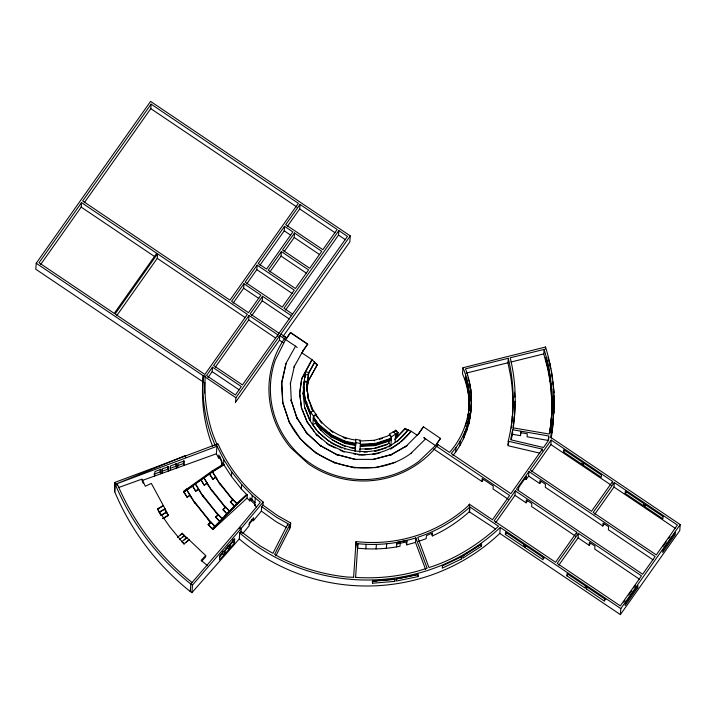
<?xml version="1.0" encoding="UTF-8"?>
<svg xmlns="http://www.w3.org/2000/svg" width="716" height="716" viewBox="0 0 716 716"><rect width="100%" height="100%" fill="white"/><g stroke="black" fill="none" stroke-linecap="round" stroke-linejoin="round"><path stroke-width="1.07" d="M553.647 411.602L553.629 413.75C555.41 391.249 552.125 368.543 545.547 347.018L462.93 367.755A83.924 81.803 4 0 1 449.603 452.387L436.751 443.884L440.573 438.344L435.498 445.522L418.797 461.444A92.525 90.189 4 0 1 308.793 462.357A92.525 90.189 4 0 1 275.293 360.076L285.586 339.572L290.553 332.546L307.701 344.101L302.734 351.27L307.701 344.101M553.826 409.257L553.817 401.56M553.835 395.08L553.844 407.413M469.365 398.472L469.061 408.03L469.365 398.472L471.388 398.418L471.289 405.256M452.968 455.474C472.354 431.721 476.507 397.138 465.49 368.856L508.279 358.269A186.196 181.488 4 0 1 508.235 441.208L507.93 445.701L539.882 453.139M471.065 409.113L471.495 396.924M551.195 438.049L553.808 411.091M554.041 407.762L552.564 428.562M353.588 577.445L356.067 541.565A140.775 137.221 4 0 0 468.219 505.827L469.365 504.207L492.438 519.753L509.613 495.445L423.926 437.807M355.601 577.535L357.848 543.686C377.305 545.69 397.138 543.668 415.817 537.904L427.13 568.164C404.28 576.031 379.722 578.993 355.637 577.382M283.026 336.448L349.838 241.892L350.258 235.895L150.584 101.395L36.221 263.237L35.8 269.234L203.12 381.941M40.642 264.508L81.194 207.112L81.508 202.619L156.732 253.285L114.247 313.402L39.031 262.745L81.508 202.619M114.891 482.405L114.748 491.838A257.438 250.949 4 0 0 190.268 591.523L191.933 592.642L239.278 538.942L239.699 532.946L241.015 531.46L259.675 545.637L272.912 553.325L288.011 523.736L276.349 517.167L261.68 506.624L262.951 505.093L263.166 502.095L253.688 494.04A157.52 153.546 4 0 1 218.756 445.504L218.058 443.75L114.891 482.405L114.748 491.838M117.039 485.457L117.164 483.658L115.267 484.338A257.438 250.949 4 0 0 190.796 584.023L192.452 585.142L191.933 592.642M84.291 202.735L150.79 108.635L151.103 104.133L298.366 203.326L229.934 300.165L82.671 200.981L151.103 104.133M116.69 315.729L157.243 258.342L157.556 253.84L247.36 314.324L204.874 374.45L115.079 313.966L157.556 253.84M154.584 476.033L154.898 471.54L161.207 469.266L160.894 473.768L160.187 471.933L160.375 469.231M163.32 505.532L165.002 508.736L159.212 512.056L157.529 508.852L163.32 505.532L151.336 483.407L145.276 486.245L142.072 479.076L118.954 487.399M159.212 512.056L157.529 508.852M162.147 473.312L162.469 468.81L168.77 466.546L168.457 471.038L167.759 469.204L167.947 466.51M162.792 518.706L168.35 515.52L165.002 508.736M170.22 470.403L170.533 465.91L176.843 463.637L176.53 468.139L175.823 466.304L176.011 463.601M183.591 460.871L183.403 463.574L184.093 465.409L184.406 460.916L178.105 463.189L177.792 467.682L177.085 465.848L183.394 463.574L184.093 465.409M180.593 535.031L182.204 533.25L184.477 535.675L182.857 537.116M184.11 544.196L169.916 526.994L159.238 511.68M212.876 529.58L216.053 525.947L215.597 525.472L212.437 528.73L237.068 503.321L246.832 494.326L247.297 494.801L247.065 498.103L212.876 529.58L208.204 524.756L210.647 522.51L194.555 502.534L186.42 489.592L187.252 488.724L187.61 489.279M184.477 535.675L186.778 537.734L184.289 539.936M190 495.526L187.153 497.271L183.582 491.337L212.213 470.958L223.589 463.977L223.875 459.779L216.178 444.457M186.778 537.734L189.069 539.783L185.766 542.728M191.011 497.083L191.056 496.331M195.361 484.159L198.609 489.162L195.737 491.283L192.523 485.904L212.554 471.817L223.929 464.836L223.589 463.977M189.069 539.783L205.698 555.544L205.59 557.039L201.787 561.04M194.287 502.149L186.446 489.216M217.046 444.726L213.01 434.603A157.52 153.546 4 0 1 205.25 375.873L203.237 375.739L202.816 381.735A159.543 155.515 4 0 0 210.683 441.217L212.706 446.319M194.555 502.534L194.34 501.397M194.913 503.035L194.609 501.782M195.737 491.283L192.523 485.904M195.2 503.411L194.967 502.283M190.268 591.523L190.796 584.023L192.067 582.502A255.352 248.908 4 0 1 117.164 483.658M199.585 491.095L199.639 490.344M202.923 495.409L216.366 512.45L222.282 518.608L219.794 521.606L215.606 517.292L218.049 515.046L203.237 496.662L195.387 483.783M203.237 496.662L203.29 495.92M208.007 377.538L212.169 371.649L212.482 367.156L241.328 386.577L235.376 394.999L206.539 375.569L212.482 367.156M203.944 478.172L207.184 483.175L204.32 485.296L201.106 479.926M208.168 485.108L208.222 484.356M208.275 519.95L208.329 519.198L195.244 502.659M208.204 524.756L210.674 522.134L215.337 526.958M208.598 520.326L208.329 519.198M209.036 520.827L208.651 519.583M230.4 501.925L234.58 506.239L237.023 503.992L232.834 499.678L230.4 501.925L234.553 506.615L225.066 515.699L229.639 511.493L225.459 507.17L223.016 509.416L227.169 514.115L222.989 509.792L225.433 507.546L211.99 490.925L203.971 477.805M209.376 521.194L209.09 520.085M211.99 490.925L211.506 489.422M212.527 472.193L215.767 477.187L212.903 479.308L209.681 473.938M210.647 522.51L208.231 524.38L212.894 529.205L237.524 503.796L247.297 494.801M220.349 457.103L218.55 457.989L216.384 453.792L216.912 446.301L115.267 484.338L185.149 455.636L185.883 457.461M216.751 479.12L216.805 478.369M218.55 457.989L218.765 454.991L221.799 460.853L221.584 463.852L222.47 465.561M215.606 517.292L218.076 514.67L222.255 518.984M216.313 513.202L216.366 512.45M216.751 513.703L216.805 512.951M230.373 502.301L232.807 500.054L220.036 484.186L212.554 471.817M223.473 505.451L223.526 504.708L212.043 490.174M224.135 506.212L223.526 504.708M219.472 557.021L222.39 553.71L222.515 551.911M223.92 554.99L224.233 550.497L219.848 555.464L219.535 559.957L223.92 554.99L222.39 553.71M235.546 402.732L235.895 397.738L350.258 235.895M233.121 303.145L243.655 288.235L243.968 283.733L260.91 295.144L248.515 312.686L231.581 301.275L243.968 283.733M237.023 503.992L246.814 494.622L241.337 488.974L231.456 476.453L231.769 471.96L223.875 459.779M224.726 551.06L227.643 547.749L227.778 545.95M231.519 498.712L231.572 497.96L220.089 483.434M229.174 549.029L229.487 544.536L225.245 549.342L224.931 553.835L229.174 549.029L227.643 547.749M232.807 500.054L232.861 499.303M229.254 545.932L232.906 541.788L233.094 539.094M215.239 367.299L248.712 319.945L249.025 315.443L277.862 334.873L277.763 336.368M234.427 543.068L234.741 538.575L230.364 543.542L230.051 548.035L234.427 543.068L232.906 541.788M241.337 488.974L241.65 484.472L231.769 471.96M246.698 283.93L256.811 269.619L257.125 265.126L294.276 290.15L282.265 307.137L245.114 282.122L257.125 265.126M239.457 528.838L239.556 527.343L260.373 502.328L252.22 495.382L241.65 484.472M240.889 533.259L241.22 528.462L263.166 502.095M251.719 315.675L262.244 300.792L262.557 296.29L291.394 315.72M247.065 498.103L249.75 500.869L249.965 497.871L254.977 502.507M251.907 499.884L252.22 495.382M251.737 519.574L253.401 520.693L253.607 517.695L249.374 522.787L249.168 525.786L242.814 533.411M256.462 506.937L254.762 505.505L255.29 498.005M253.401 520.693L261.367 511.117L261.68 506.624M269.78 272.044L281.057 256.095L281.37 251.593L308.569 269.914L295.413 288.53L268.214 270.209L281.37 251.593M259.872 265.287L284.234 230.812L284.547 226.31L292.853 231.903L266.576 269.1L258.27 263.506L284.547 226.31M236.173 401.408L279.455 340.145L279.768 335.652L295.565 346.213M281.692 383.579L286.042 363.307L295.52 346.186L297.185 347.529M285.111 336.842L286.722 338.095L290.553 332.546M284.091 251.79L294.204 237.479L294.518 232.986L321.717 251.307L309.715 268.294L282.507 249.974L294.518 232.986M282.918 403.35L281.701 383.427M286.033 363.46L281.648 382.425L282.623 402.222L289.031 421.563M287.259 226.524L299.691 208.929L300.013 204.436L337.155 229.46L322.862 249.687L285.711 224.663L300.013 204.436M290.24 384.295L294.527 365.67M290.401 382.541L291.367 401.685M289.416 422.377L282.927 403.197M293.891 367.192L303.119 350.661M287.886 525.535L288.011 523.736M275.848 555.876L289.443 529.213L289.765 524.721L290.678 522.966L277.441 515.511L262.951 505.093M299.673 392.986L301.543 408.29L299.637 393.496L301.749 378.487L311.899 359.602L301.722 352.746M290.678 522.966L290.365 527.468L289.443 529.213M299.637 393.496L301.749 378.487M310.493 415.208L305.061 401.748L303.351 387.759L305.106 374.602L308.435 374.898L307.782 384.206M312.946 410.886L308.301 399.072L306.806 385.915L307.361 382.031L304.023 382.165L303.459 386.246L305.168 400.235L310.592 413.696M303.495 389.737L303.915 383.66M304.524 382.917L304.667 380.769M305.106 374.602L304.9 377.538L305.347 372.087L308.677 372.383L308.632 373.072M300.756 439.391L289.434 422.225M305.195 374.271L305.24 373.582M305.302 372.776L305.347 372.087M303.933 386.81L302.94 393.693L302.975 393.138L304.64 407.681L309.661 420.104M305.061 401.748L303.405 387.07M303.503 385.575L305.168 400.235L307.048 402.92M306.797 390.157L308.435 374.898M308.524 374.575L308.569 373.877M317.367 364.399L308.292 381.019L317.34 364.838L311.899 359.602M308.301 399.072L306.851 385.217M314.315 431.739L307.37 422.485L301.579 407.789M401.103 441.754L410.939 431.596L408.174 429.725C383.865 464.12 329.45 455.627 310.118 420.587L310.699 412.264L313.438 410.366L316.123 414.868C324.76 428.454 339.688 437.852 355.619 440.045M313.438 410.366L313.384 411.118L308.354 398.382M310.699 412.264L313.456 415.996L312.838 424.874L315.55 422.995L315.684 421.017M321.851 439.15L316.839 435.104L307.406 421.975M316.168 453.219L300.774 439.239M329.118 441.459L319.014 432.607M355.637 445.549L345.184 443.49L331.222 436.903L319.39 427.228L313.304 418.242M355.745 444.036L345.291 441.978L331.329 435.391L319.497 425.707L313.402 416.748L316.123 414.868M321.153 430.665L315.55 422.995C324.196 436.581 339.115 445.978 355.046 448.171L355.226 451.483L355.843 442.604L360.47 443.517L359.844 452.396M285.55 310.064L338.525 235.09L338.838 230.588L347.448 236.387L242.473 384.957L213.628 365.536L249.025 315.443M335.276 447.974L329.369 445.227L316.875 434.594M330.81 442.837L330.846 442.282M331.222 436.903L331.275 436.214L319.434 426.53M319.542 425.036L331.374 434.719L331.329 435.391L329.262 432.786M332.287 439.901L345.416 446.65M334.596 462.948L316.177 453.076M329.405 444.717L344.172 451.572L344.136 452.082L340.198 450.257M344.772 449.424L344.808 448.869M345.184 443.49L345.237 442.801L331.275 436.214M331.374 434.719L345.345 441.298L345.291 441.978L343.626 440.707M346.016 438.085L345.971 438.765L343.152 437.413M354.125 459.35L374.235 459.403M355.252 445.209L355.02 448.61L349.685 447.518M355.566 440.725L355.664 439.302L360.282 440.242L360.416 444.269L375.47 443.401L389.37 438.854L391.446 437.512L389.45 434.88L387.526 436.107L374.414 440.286L360.229 440.993M354.805 467.888L334.605 462.796M355.816 459.565L336.153 454.374L354.984 459.359M360.184 441.665L360.282 440.242M417.446 435.444L410.975 431.086C399.242 447.169 379.838 455.653 360.103 454.606L360.067 455.116L357.946 454.714M355.834 543.525L355.521 548.017L356.067 541.565M357.848 543.686L357.535 548.179C371.676 549.602 386.049 549.038 399.993 546.245L400.199 543.247L406.921 541.86M365.795 548.841L366.109 544.339M372.508 459.618L391.697 454.526L373.358 459.403M374.37 440.958L374.414 440.286M374.942 450.973L374.898 451.528L386.81 447.625M360.264 446.453L375.318 445.594L375.363 444.905L389.262 440.358L391.339 439.006M375.47 443.401L375.426 444.081L360.363 444.94M376.034 453.586L375.998 454.096L372.812 454.293M375.417 467.691L395.008 462.402M372.553 583.218L372.714 580.962L394.838 579.146L394.677 581.401L372.553 583.218L372.374 581.258L394.498 579.441L394.677 581.401M376.088 548.93L376.41 544.428M388.833 446.426L388.797 446.981L390.873 445.638L388.886 443.007L386.926 444.663L374.826 448.52M388.851 443.437L389.021 441.029M389.406 435.552L389.504 434.129L393.361 431.685L395.653 434.075L395.071 442.39M375.318 445.594L389.209 441.047L389.262 440.358M372.159 443.562L375.426 444.081L389.316 439.535L389.37 438.854M390.032 455.349L406.983 445.594L406.178 446.184M390.712 448.663L390.676 449.174L399.626 442.81M390.873 445.638L391.5 436.76L389.504 434.129M393.361 431.685L393.308 432.428L395.769 430.2L398.06 432.589L395.554 435.498M386.371 548.295L386.685 543.802M394.086 432.366L395.769 430.2M397.147 441.047L397.111 441.602L408.174 429.725M396.575 546.943L396.888 542.451L407.028 540.356L406.715 544.858L415.504 542.397L415.817 537.904M396.172 438.21L405.354 428.41L408.129 430.28M405.533 446.838L419.084 433.225M410.939 431.596L410.975 431.086M410.841 453.434L425.617 438.863L423.935 437.664M423.425 426.799L418.377 434.075L423.425 426.799L440.555 438.487M418.01 576.595L418.171 574.339L396.458 578.823L396.297 581.079L418.01 576.595L417.589 574.671L395.876 579.154M469.598 507.268L469.284 511.77C458.276 521.579 445.889 529.938 432.383 535.917L432.598 532.919L426.405 535.649L426.19 538.647L418.395 541.439M442.443 565.935L442.282 568.182L461.569 558.91L461.731 556.663L442.354 565.962M455.645 452.091L455.967 447.598C463.404 437.109 468.524 424.973 470.537 412.255L470.224 416.757L470.34 415.719M462.93 367.755L462.509 373.752A83.924 81.803 4 0 1 468.944 410.483M459.878 445.612L460.191 441.119M467.414 375.721L467.521 374.226M463.476 438.783L463.789 434.281M467.476 383.579L467.271 386.577L468.398 393.048L468.613 390.05L467.476 383.579L468.819 386.21M463.87 437.816C465.024 429.654 469.857 422.216 470.439 413.759L468.676 424.293L466.922 420.811L465.319 426.047M469.311 385.163L469.553 381.664M466.438 431.569L466.734 427.157L470.537 412.255M470.376 413.839L466.474 431.578M469.052 408.979L469.257 405.981L468.336 415.504L468.568 413.329M470.886 389.253L471.092 400.378M468.676 424.293L469.087 420.274M468.882 423.272L469.768 416.023M469.24 506.006L469.365 504.207M469.589 511.985L469.938 506.991L498.542 526.251C478.44 544.464 454.964 559.402 428.974 567.537L417.732 537.295C437.029 531.021 454.893 520.577 469.938 506.991M433.619 448.968L481.966 481.528L482.172 478.53L493.261 486.003L493.055 489.001L508.396 499.329M481.438 546.21L481.591 543.963L463.082 555.867L462.93 558.113L481.438 546.21L480.32 544.563L462.742 555.876M512.388 417.177A186.241 181.542 4 0 0 510.687 376.428L507.966 362.77L508.279 358.269M552.976 422.61L550.685 437.324L680.2 524.56L679.779 530.556L620.387 614.605L499.84 533.411L500.26 527.415A191.816 186.974 4 0 1 239.699 532.955M511.707 423.979L512.495 415.45L512.361 417.446M523.826 544.464L523.673 546.711L505.371 534.387L505.523 532.131L524.81 545.091M512.298 435.265L512.629 429.77L548.868 435.99L547.955 441.19L543.48 447.518L510.633 439.74L512.629 429.77M512.558 433.824L512.656 432.33M495.714 522.644L515.001 495.356L515.314 490.854L576.765 532.248L576.64 534.047M512.316 434.272L520.478 435.668L520.684 432.67L527.316 433.806L527.11 436.805L548.554 440.492L548.805 436.894M520.962 431.73L520.478 435.668M524.533 478.377L526.197 479.496L526.412 476.498L518.787 487.292L518.393 490.541M515.001 495.356L526.09 502.829L526.305 499.831L531.845 503.563L531.639 506.561L575.539 536.132M526.197 479.496L528.632 476.05L528.954 471.558L655.14 556.547L642.646 574.232L516.46 489.234L528.954 471.558M543.238 557.54L543.086 559.787L524.783 547.454L524.935 545.207L544.232 558.167M543.802 353.981L544.097 349.408L510.24 357.785A188.263 183.511 4 0 1 512.978 427.828L549.217 434.048L549.986 429.69A187.359 182.625 4 0 0 544.124 349.489L544.097 349.408M545.413 349.014L545.547 347.018M528.632 476.05L539.73 483.524L539.936 480.525L545.485 484.267L545.279 487.265L602.818 526.018L604 524.425M542.209 450.937L542.334 449.138L508.244 441.208M549.87 363.352L550.64 368.722M551.329 370.673L552.251 378.12M552.412 379.149L552.483 378.039M552.725 384.358L552.913 381.735M531.702 471.719L550.89 444.555L551.204 440.063L612.628 481.429L612.502 483.228M551.571 435.946L551.991 429.949M554.041 401.425L554.112 400.316M552.976 422.646L551.911 431.068M553.244 421.232L553.423 418.609M563.582 451.93L563.734 449.675L582.117 462.017L581.884 464.254L563.582 451.93L564.727 450.31M585.366 585.912L585.214 588.158L566.911 575.834L567.063 573.588L586.359 586.547M601.458 475.084L601.297 477.33L582.994 465.006L583.155 462.751L601.529 475.093M558.811 565.139L578.089 537.85L578.403 533.357L641.5 575.852L620.289 605.87L557.191 563.367L578.403 533.357M578.089 537.85L589.187 545.323L589.393 542.325L594.942 546.057L594.727 549.056L639.361 579.119M604.787 598.988L604.626 601.234L586.323 588.91L586.476 586.664L605.772 599.623M602.818 526.018L603.033 523.02L608.582 526.761L608.367 529.759L653.001 559.822M594.79 514.213L613.988 487.05L614.301 482.557L677.39 525.052L656.277 554.927L593.188 512.432L614.301 482.557M643.648 503.5L643.496 505.756L625.193 493.422L625.345 491.176L643.72 503.518M620.387 614.605L620.808 608.609L680.2 524.56M637.723 587.711L637.875 585.464L625.292 603.284L625.131 605.53L637.723 587.711L636.059 586.592M663.061 516.576L662.909 518.832L644.606 506.498L644.758 504.252L663.132 516.594M308.229 377.842L308.677 372.383M471.379 404.612L470.546 412.72L471.271 406.115M551.75 433.323L552.743 425.984M513.247 428.839L514.509 415.647L514.33 418.332A188.263 183.511 4 0 0 514.867 401.22M303.351 387.759L303.87 384.358M307.316 382.72L306.743 386.721L307.245 391.106M306.869 386.345L307.209 384.224M306.761 390.587L308.319 380.581M511.412 439.275L512.405 433.762M467.333 418.806L468.443 413.454M467.566 419.666L468.013 417.517M466.93 427.658L464.084 434.818M289.765 524.721L274.649 554.336L279.992 557.442A189.812 185.014 4 0 0 347.609 577.069L353.615 577.302M301.713 378.997L311.863 360.112M308.238 373.671L314.637 361.974M308.193 374.226L314.593 362.529M262.557 296.29L250.179 313.805L279.025 333.235M338.838 230.588L283.948 308.274L292.558 314.073M285.532 337.138L284.386 338.757A93.984 91.612 4 0 0 290.526 447.554L307.952 463.503A93.984 91.612 4 0 0 436.706 446.337L437.968 444.555M481.966 481.528L483.219 479.747M542.334 449.138L510.875 493.664L451.268 453.514L455.967 447.598M515.314 490.854L494.103 520.872L555.553 562.266L576.765 532.248M551.204 440.063L530.091 469.938L591.514 511.305L612.628 481.429M526.09 502.829L527.236 501.209M539.73 483.524L540.875 481.904M505.371 534.387L506.507 532.767M524.783 547.454L525.92 545.843M582.994 465.006L584.14 463.386M566.911 575.834L568.057 574.214M625.193 493.422L626.33 491.803M589.187 545.323L590.324 543.704M586.323 588.91L587.469 587.29M644.606 506.498L645.743 504.878M623.627 602.156L624.88 600.375M628.657 595.032L631.807 590.575M633.696 587.908L635.584 585.232M663.043 546.371L666.193 541.923M668.708 538.36L669.961 536.579M249.043 524.372L252.569 520.138M190.796 584.023L239.556 527.343L241.22 528.462L192.452 585.142M254.762 505.505L255.424 504.762L250.484 500.198M205.698 555.544L201.124 560.342L207.586 565.73M222.416 518.429L221.906 518.957L225.54 515.61M394.677 439.338L405.354 428.41M249.75 500.869L251.218 499.526M395.599 434.818L398.06 432.589M395.5 436.321L397.953 434.084L395.447 437.011M177.452 537.483L182.204 533.25M179.537 539.712L184.504 535.3M181.837 541.77L186.804 537.358M189.096 539.408L184.137 543.82L181.864 541.394M223.947 464.532L212.571 471.513L183.94 491.892L192.497 486.28M313.456 415.996L316.168 414.116M391.5 436.76L395.653 434.075M387.186 439.731L389.316 439.535L391.401 438.183M389.209 441.047L391.294 439.705M186.42 489.592L183.556 491.713L187.153 497.271M212.929 478.932L215.767 477.187M204.346 484.92L207.184 483.175M195.763 490.908L198.609 489.162M187.18 496.895L190.026 495.15M157.502 509.228L163.293 505.908M164.975 509.112L159.185 512.432L160.321 514.321M160.894 515.26L166.694 511.94M160.993 515.565L166.667 512.316M162.818 518.33L168.376 515.153M390.587 455.027L405.265 446.712M411.709 452.825C371.72 482.969 310.261 465.883 288.924 421.366M389.316 439.535L391.545 438.38M221.584 463.852L222.488 463.413L219.454 457.542M153.886 474.207L160.187 471.933M162.505 471.101L167.759 469.204M170.569 468.192L175.823 466.304M216.384 453.792L141.974 480.57L143.173 483.264M377.046 453.738L380.196 452.691M379.408 439.356L382.434 438.389M386.953 444.224L373.841 448.413L359.665 449.111M466.223 373.099L507.966 362.77M510.982 362.019L543.784 353.91L547.588 368.257A187.359 182.625 4 0 1 550.658 426.879M396.78 543.945L400.199 543.247M361.132 455.045L365.375 454.776M360.309 445.764L375.363 444.905M364.149 452.145L367.371 451.957M365.088 449.281L371.631 448.95M304.076 381.413L307.415 381.279M372.776 581.338L376.043 581.24M354.814 467.736L375.426 467.548M344.172 451.572L360.103 454.606M353.695 453.899L355.816 454.302M345.345 441.298L355.789 443.356L355.664 439.302M345.237 442.801L355.691 444.86M331.803 443.311L341.783 448.01M286.722 527.683L276.036 521.66L261.367 511.117M469.284 511.77L495.427 528.918M150.79 108.635L297.122 207.201M299.691 208.929L335.034 232.736M338.525 235.09L345.416 239.726M284.234 230.812L290.696 235.161M294.204 237.479L319.587 254.583M281.057 256.095L306.439 273.19M550.89 444.555L611.392 485.305M613.988 487.05L675.251 528.318M256.811 269.619L292.146 293.426M243.655 288.235L258.816 298.438M262.244 300.792L289.282 319.005M290.535 332.698L307.692 344.253M280.914 334.023L286.74 337.943M314.566 362.967L317.34 364.838M279.455 340.145L283.151 342.633M81.194 207.112L154.584 256.543M157.243 258.342L245.194 317.573M248.712 319.945L275.75 338.149M405.328 428.848L408.102 430.719M500.26 527.415L620.808 608.609M212.169 371.649L239.207 389.862M36.221 263.237L235.895 397.738M239.26 538.933L239.278 538.942A191.816 186.974 4 0 0 499.84 533.402M326.863 443.204L329.369 445.227M330.237 430.316L332.806 432.446M237.068 503.321L237.524 503.796M231.572 497.96L237.041 503.617M224.189 505.46L229.666 511.117M215.632 516.916L219.812 521.23M209.43 520.451L215.364 526.582M395.724 430.871L398.007 433.261M182.177 533.626L185.963 537.671M315.577 433.422L316.839 435.104M313.357 417.419L319.497 425.707M313.25 418.941L319.39 427.228M313.447 425.698L316.517 429.842M317.743 431.497L318.978 433.162M316.069 415.557L317.94 418.108M319.801 420.659L321.672 423.219M223.929 464.836L231.456 476.453M212.213 470.958L212.571 471.513M215.74 477.563L220.036 484.186M209.654 474.314L212.903 479.308M207.157 483.551L211.453 490.174M201.08 480.293L204.32 485.296M198.583 489.538L202.87 496.161M164.931 509.864L166.067 511.752M166.64 512.692L168.35 515.52M460.674 557.146L461.569 558.91M431.551 534.127L432.383 535.917M301.955 409.31L307.37 422.485M305.213 399.555L310.646 413.016M305.106 401.05L310.538 414.51M304.685 407.127L310.118 420.587M215.158 445.415L211.095 435.221A159.543 155.515 4 0 1 203.237 375.739M310.959 406.742L312.113 409.677M415.504 542.397L425.644 569.524M406.151 542.97L406.715 544.858M468.004 377.869L468.882 381.082M548.035 357.221L550.631 368.65M307.495 393.299L307.996 397.693M306.824 388.511L307.2 391.795M307.576 395.089L307.826 397.282M470.743 395.957L471.182 401.416M553.88 392.869L553.334 385.441L553.737 393.057M553.101 388.815L553.414 393.057M468.676 413.687A83.924 81.803 4 0 1 468.434 415.826M550.273 430.012A187.359 182.625 4 0 1 549.834 433.144M204.624 393.129A157.52 153.546 4 0 1 204.812 382.487M512.54 396.762A186.241 181.542 4 0 1 512.754 407.726M511.627 425.107A186.241 181.542 4 0 1 511.251 428.079M508.816 441.817A186.241 181.542 4 0 1 508.163 444.734M514.482 392.162A188.263 183.511 4 0 1 514.75 397.192M551.866 403.699L551.83 407.395L551.785 394.077L550.828 383.06L551.866 403.699M291.054 399.993L297.167 418.788L291.054 399.993M296.451 417.124L307.325 434.003L296.451 417.124M306.26 432.589L321.153 446.408L306.26 432.589M319.81 445.298L337.701 455.134L319.81 445.298M465.49 376.312L465.284 379.31L467.02 385.655L467.226 382.657L465.49 376.312M468.774 390.981L469.087 400.53L468.774 390.981M546.075 357.705L545.923 359.96A187.359 182.625 4 0 1 550.246 381.655L550.407 379.408A187.359 182.625 4 0 0 546.075 357.705M549.906 430.799L549.754 433.055A187.359 182.625 4 0 0 551.794 411.065L551.947 408.809A187.359 182.625 4 0 1 549.906 430.799M662.819 550.165L662.667 552.412L675.242 534.61L675.403 532.364L662.819 550.165M470.403 388.618L469.445 383.158L470.403 388.627"/></g></svg>
